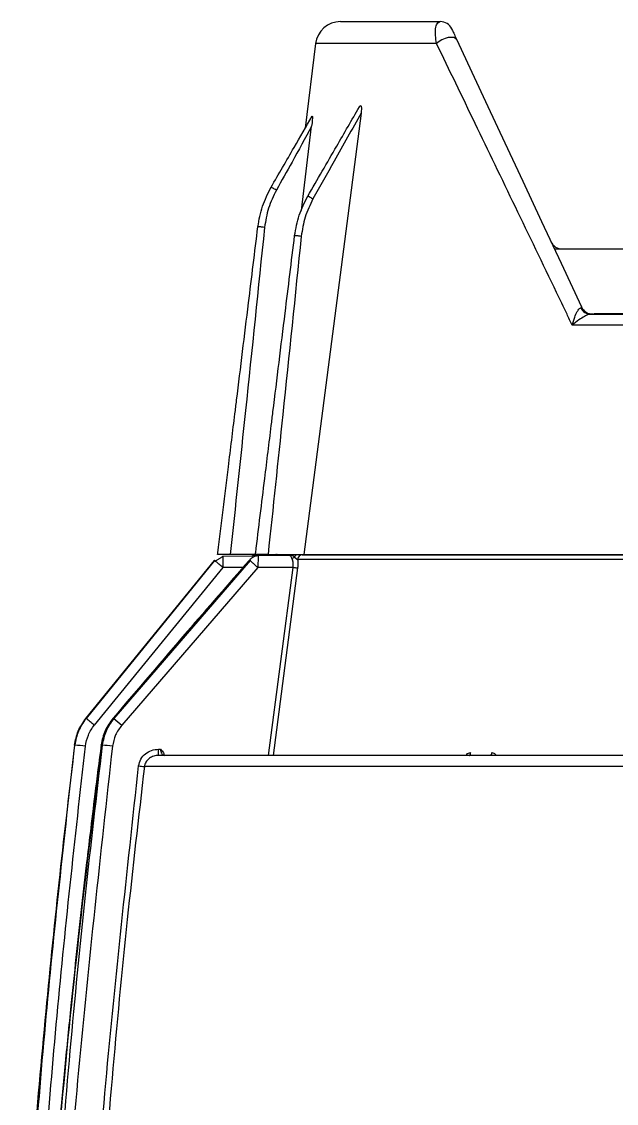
# Model space of a CAD drawing. Extents: x 2 to 136, y 1 to 99.
# Drawn here: x 53.78 to 56.63, y 93.64 to 98.81 of the extents above; entities that cross this region are included whole.
import ezdxf

# ---------------------------------------------------------------- set-up
doc = ezdxf.new("R2010")
doc.units = 0
doc.header["$MEASUREMENT"] = 0
doc.layers.add('OBJECT', color=7, linetype='CONTINUOUS')

msp = doc.modelspace()

# ---------------------------------------------------------------- linework, layer by layer
at = {"layer": 'OBJECT'}
for p, q in [((55.3056, 98.8149), (55.7831, 98.8149)), ((55.1865, 98.7095), (55.1369, 98.3052)), ((55.7653, 98.7095), (55.1865, 98.7095)), ((55.4039, 98.3769), (55.1302, 96.2649)), ((55.1185, 97.9116), (55.1674, 98.3139)), ((56.3287, 97.7269), (56.9214, 97.7269)), ((56.5025, 97.4149), (57.8803, 97.4149)), ((56.5182, 97.4184), (56.9878, 97.4184)), ((57.8996, 97.3622), (56.4146, 97.3622)), ((54.7178, 96.2649), (54.7186, 96.2718)), ((54.8827, 96.2574), (54.7426, 96.255)), ((54.8951, 96.2649), (54.7781, 96.2649)), ((54.8903, 96.2592), (54.8819, 96.2574)), ((54.9089, 96.2625), (54.8901, 96.2591)), ((55.0632, 96.2606), (54.9067, 96.2578)), ((54.929, 96.2632), (54.9522, 96.2632)), ((54.9589, 96.2649), (55.1302, 96.2649)), ((55.085, 96.2522), (55.1003, 96.2412)), ((56.9862, 96.2412), (55.1003, 96.2412)), ((55.1302, 96.2649), (57.0063, 96.2649)), ((54.0874, 95.4802), (54.7032, 96.2352)), ((54.7033, 96.2352), (54.088, 95.4802)), ((54.7428, 96.203), (54.1277, 95.448)), ((54.87, 96.2352), (54.2184, 95.4802)), ((54.8728, 96.2353), (54.2209, 95.4802)), ((54.9097, 96.2031), (54.2588, 95.4479)), ((54.8391, 96.2031), (54.7428, 96.203)), ((54.9097, 96.2031), (54.9096, 96.2032)), ((55.0783, 96.2032), (54.9097, 96.2031)), ((54.9614, 95.3032), (55.0783, 96.2032)), ((55.1002, 96.2005), (54.9839, 95.3032)), ((54.0874, 95.4802), (54.088, 95.4802)), ((54.2209, 95.4802), (54.2184, 95.4802)), ((54.2209, 95.4802), (54.2588, 95.4479)), ((54.0332, 95.3524), (54.034, 95.3524)), ((54.1655, 95.3524), (54.1625, 95.3524)), ((54.4352, 95.3328), (54.4443, 95.3328)), ((56.997, 95.2502), (54.3673, 95.2502))]:
    msp.add_line(p, q, dxfattribs=at)
at = {"layer": 'OBJECT', "flags": 128}
for points in [[(55.8621, 98.7275), (55.8565, 98.7341), (55.8473, 98.7382), (55.8352, 98.7396), (55.8209, 98.7382), (55.8057, 98.7341), (55.7906, 98.7276), (55.7768, 98.7192), (55.7653, 98.7095)], [(55.8621, 98.7275), (55.934, 98.5733), (56.0107, 98.4089), (56.0919, 98.2348), (56.1774, 98.0513), (56.2671, 97.859), (56.3607, 97.6582), (56.458, 97.4495)], [(54.7032, 96.2352), (54.7032, 96.2352), (54.7033, 96.2351)], [(54.8684, 96.2367), (54.8684, 96.2367), (54.87, 96.2352)], [(54.0874, 95.4802), (54.0877, 95.48), (54.0878, 95.48)], [(54.2184, 95.4802), (54.2173, 95.4811), (54.2174, 95.4811)], [(54.0332, 95.3524), (54.0333, 95.3526), (54.0335, 95.3526)], [(54.1625, 95.3524), (54.1603, 95.3529), (54.1603, 95.353)], [(55.9206, 95.3032), (55.922, 95.3034), (55.9233, 95.3042), (55.9246, 95.3053), (55.9257, 95.3069), (55.9267, 95.3089), (55.9275, 95.3112), (55.928, 95.3137), (55.9283, 95.3164)], [(56.0288, 95.3164), (56.0286, 95.3137), (56.0281, 95.3112), (56.0274, 95.3089), (56.0265, 95.3069), (56.0254, 95.3053), (56.0242, 95.3042), (56.023, 95.3034), (56.0217, 95.3032)]]:
    msp.add_lwpolyline(points, dxfattribs=at)
at = {"layer": 'OBJECT'}
for centre, radius, start, end in [((55.3056, 98.6949), 0.12, 90, 173), ((55.7831, 98.7549), 0.06, 25, 90), ((56.3669, 97.7869), 0.06, 205, 270), ((56.5036, 97.4688), 0.054, 205.4348, 268.8019), ((56.5124, 97.4749), 0.06, 205, 270), ((54.8985, 96.2382), 0.025, 90, 129.6955), ((54.9146, 96.2437), 0.0196, 102.7689, 138.1546), ((54.911, 96.2384), 0.0247, 90.0029, 113.5405), ((54.929, 96.2387), 0.0245, 90.0492, 128.106), ((54.9961, 96.2499), 0.015, 40.4665, 89.9984), ((54.9964, 96.25), 0.0148, 40.1926, 89.9406), ((54.9961, 96.2499), 0.015, 40.471, 88.3652), ((55.004, 96.2501), 0.0148, 40.7186, 89.9212), ((55.0614, 96.2412), 0.0219, 90.1166, 119.4185), ((55.067, 96.2382), 0.025, 90.0061, 112.4325), ((55.0663, 96.2798), 0.0333, 280.7988, 304.0997), ((55.0998, 96.2479), 0.0154, 97.1656, 163.7125), ((55.1238, 96.2397), 0.0235, 92.6255, 176.2402), ((50.7209, 91.2912), 6.3484, 50.68889, 51.14878), ((50.3182, 90.7842), 6.0219, 50.75757, 51.24324), ((53.9517, 94.3119), 1.0437, 82.6654, 85.4775), ((53.9819, 93.4891), 1.8723, 82.871, 84.3733), ((54.0134, 95.3254), 0.4219, 356.9768, 0.9943), ((54.4787, 96.3784), 1.1338, 262.9623, 264.3612)]:
    msp.add_arc(centre, radius, start, end, dxfattribs=at)
for points, knots in [([(55.7653, 98.7095), (55.7631, 98.7229), (55.7588, 98.75), (55.7598, 98.783), (55.7666, 98.809), (55.7774, 98.8128), (55.7831, 98.8149)], [0, 0, 0, 0, 0.223098, 0.450964, 0.711814, 1, 1, 1, 1]), ([(55.8375, 98.7802), (55.8382, 98.7787), (55.8397, 98.7756), (55.8484, 98.7568), (55.8579, 98.7365), (55.8621, 98.7275)], [0, 0, 0, 0, 0.351629, 0.714776, 1, 1, 1, 1]), ([(56.4146, 97.3622), (56.4061, 97.3797), (56.381, 97.432), (56.2896, 97.6222), (56.1416, 97.9295), (55.9482, 98.3308), (55.8263, 98.5833), (55.7653, 98.7095)], [0, 0, 0, 0, 0.037504, 0.111461, 0.407416, 0.703808, 1, 1, 1, 1]), ([(55.1492, 97.9797), (55.1952, 98.0594), (55.2774, 98.2018), (55.3596, 98.3442), (55.3958, 98.4068)], [0, 0, 0, 0, 0.559998, 1, 1, 1, 1]), ([(55.4039, 98.3769), (55.3611, 98.3001), (55.2847, 98.163), (55.2074, 98.0263), (55.1734, 97.9662)], [0, 0, 0, 0, 0.560013, 1, 1, 1, 1]), ([(55.3958, 98.4068), (55.3967, 98.4082), (55.3981, 98.4105), (55.4002, 98.4125), (55.4019, 98.413), (55.4031, 98.4124), (55.4042, 98.4106), (55.4053, 98.4067), (55.406, 98.3954), (55.4048, 98.3848), (55.4039, 98.3769)], [0, 0, 0, 0, 0.113357, 0.188715, 0.241995, 0.295661, 0.342487, 0.417956, 0.560436, 1, 1, 1, 1]), ([(54.9736, 98.0224), (55.0102, 98.0858), (55.0756, 98.199), (55.1409, 98.3122), (55.1697, 98.362)], [0, 0, 0, 0, 0.560003, 1, 1, 1, 1]), ([(55.1674, 98.3139), (55.1363, 98.2567), (55.0806, 98.1546), (55.0237, 98.0531), (54.9987, 98.0084)], [0, 0, 0, 0, 0.560034, 1, 1, 1, 1]), ([(55.1697, 98.362), (55.1699, 98.3623), (55.1703, 98.3628), (55.1707, 98.3621), (55.171, 98.3599), (55.1711, 98.3545), (55.1703, 98.3392), (55.1687, 98.3246), (55.1674, 98.3139)], [0, 0, 0, 0, 0.0523822, 0.1049407, 0.1663872, 0.2631577, 0.4574225, 1, 1, 1, 1]), ([(54.9104, 97.8333), (54.9161, 97.8664), (54.9277, 97.9327), (54.9583, 97.9925), (54.9736, 98.0224)], [0, 0, 0, 0, 0.499957, 1, 1, 1, 1]), ([(54.9987, 98.0084), (54.9848, 97.9801), (54.957, 97.9234), (54.9471, 97.8611), (54.9421, 97.83)], [0, 0, 0, 0, 0.5007266, 1, 1, 1, 1]), ([(54.9987, 98.0084), (54.9956, 98.0102), (54.9908, 98.013), (54.9849, 98.0163), (54.9809, 98.0186), (54.9777, 98.0203), (54.9745, 98.022), (54.974, 98.0223), (54.9736, 98.0224)], [0, 0, 0, 0, 0.239579, 0.368437, 0.5, 0.631566, 0.760425, 1, 1, 1, 1]), ([(55.0859, 97.7906), (55.0917, 97.8238), (55.1033, 97.89), (55.1339, 97.9498), (55.1492, 97.9797)], [0, 0, 0, 0, 0.499959, 1, 1, 1, 1]), ([(55.1734, 97.9662), (55.1596, 97.9377), (55.132, 97.8809), (55.1225, 97.8185), (55.1177, 97.7873)], [0, 0, 0, 0, 0.501102, 1, 1, 1, 1]), ([(55.1734, 97.9662), (55.1704, 97.9679), (55.1657, 97.9706), (55.1601, 97.9738), (55.1563, 97.976), (55.1531, 97.9777), (55.1501, 97.9794), (55.1495, 97.9796), (55.1492, 97.9797)], [0, 0, 0, 0, 0.239573, 0.368438, 0.5, 0.631561, 0.760421, 1, 1, 1, 1]), ([(54.9421, 97.83), (54.9119, 97.5378), (54.8579, 97.016), (54.8025, 96.4944), (54.7781, 96.2649)], [0, 0, 0, 0, 0.560008, 1, 1, 1, 1]), ([(54.8085, 97.004), (54.8275, 97.1588), (54.8615, 97.4353), (54.8954, 97.7117), (54.9104, 97.8333)], [0, 0, 0, 0, 0.560059, 1, 1, 1, 1]), ([(54.9421, 97.83), (54.9381, 97.8305), (54.932, 97.8312), (54.9246, 97.8321), (54.9195, 97.8326), (54.9154, 97.833), (54.9115, 97.8334), (54.9108, 97.8334), (54.9104, 97.8333)], [0, 0, 0, 0, 0.239486, 0.36838, 0.499997, 0.631619, 0.760514, 1, 1, 1, 1]), ([(55.1177, 97.7873), (55.0885, 97.5031), (55.0362, 96.9955), (54.9825, 96.4881), (54.9589, 96.2649)], [0, 0, 0, 0, 0.560008, 1, 1, 1, 1]), ([(54.9825, 96.9481), (55.0018, 97.1054), (55.0363, 97.3862), (55.0708, 97.6671), (55.0859, 97.7906)], [0, 0, 0, 0, 0.560063, 1, 1, 1, 1]), ([(55.1177, 97.7873), (55.1137, 97.7878), (55.1076, 97.7885), (55.1002, 97.7894), (55.0951, 97.7899), (55.091, 97.7903), (55.087, 97.7907), (55.0864, 97.7907), (55.0859, 97.7906)], [0, 0, 0, 0, 0.239487, 0.368379, 0.5, 0.631622, 0.760513, 1, 1, 1, 1]), ([(56.4146, 97.3622), (56.4146, 97.3623), (56.4178, 97.3754), (56.4249, 97.3988), (56.4352, 97.4223), (56.4431, 97.4355), (56.4489, 97.443), (56.453, 97.4448), (56.4549, 97.4456)], [0, 0, 0, 0, 0.0039787, 0.3545043, 0.6418804, 0.732153, 0.8751845, 1, 1, 1, 1]), ([(56.4549, 97.4456), (56.4549, 97.4456), (56.4572, 97.446), (56.4588, 97.4473), (56.4582, 97.449), (56.458, 97.4495)], [0, 0, 0, 0, 0.000406, 0.730049, 1, 1, 1, 1]), ([(56.5025, 97.4149), (56.4997, 97.4145), (56.4939, 97.4138), (56.4833, 97.4094), (56.4674, 97.4013), (56.4441, 97.3863), (56.4246, 97.3709), (56.4147, 97.3623), (56.4146, 97.3622)], [0, 0, 0, 0, 0.125199, 0.269787, 0.35945, 0.646929, 0.996074, 1, 1, 1, 1]), ([(56.5124, 97.4149), (56.5123, 97.4149), (56.5119, 97.4149), (56.5065, 97.4149), (56.5025, 97.4149)], [0, 0, 0, 0, 0.2596458, 1, 1, 1, 1]), ([(54.7186, 96.2718), (54.7187, 96.2723), (54.7356, 96.4099), (54.7629, 96.6321), (54.7927, 96.875), (54.8058, 96.9815), (54.8084, 97.0034), (54.8085, 97.004)], [0, 0, 0, 0, 0.002274, 0.563506, 0.91051, 0.997261, 1, 1, 1, 1]), ([(54.8994, 96.2718), (54.8995, 96.2723), (54.9141, 96.3912), (54.9392, 96.5948), (54.9667, 96.8191), (54.9797, 96.9256), (54.9824, 96.9474), (54.9825, 96.9481)], [0, 0, 0, 0, 0.002464, 0.527441, 0.903158, 0.997088, 1, 1, 1, 1]), ([(54.7431, 96.255), (54.7418, 96.2547), (54.7394, 96.2543), (54.7351, 96.2512), (54.7305, 96.2475), (54.7254, 96.2437), (54.7199, 96.2401), (54.7144, 96.2371), (54.7092, 96.2348), (54.7066, 96.2339), (54.7053, 96.2335)], [0, 0, 0, 0, 0.183553, 0.338833, 0.468754, 0.58079, 0.682219, 0.782217, 0.887012, 1, 1, 1, 1]), ([(54.7781, 96.2649), (54.7713, 96.2649), (54.7576, 96.2649), (54.7394, 96.2649), (54.7258, 96.2649), (54.7187, 96.2649), (54.718, 96.2649), (54.7178, 96.2649)], [0, 0, 0, 0, 0.217202, 0.434334, 0.650167, 0.86439, 1, 1, 1, 1]), ([(54.7431, 96.255), (54.7431, 96.2544), (54.7431, 96.2533), (54.743, 96.245), (54.743, 96.2353), (54.7429, 96.2259), (54.7429, 96.215), (54.7428, 96.2071), (54.7428, 96.203)], [0, 0, 0, 0, 0.21067, 0.447315, 0.575812, 0.710764, 0.85216, 1, 1, 1, 1]), ([(54.9113, 96.2579), (54.9082, 96.2577), (54.9026, 96.2573), (54.8931, 96.2546), (54.8869, 96.2518), (54.8816, 96.2486), (54.8782, 96.2461), (54.8733, 96.242), (54.8702, 96.2386), (54.8684, 96.2367)], [0, 0, 0, 0, 0.196681, 0.357944, 0.575563, 0.606715, 0.727756, 0.845339, 1, 1, 1, 1]), ([(54.8986, 96.2649), (54.8988, 96.2662), (54.899, 96.2685), (54.8993, 96.2708), (54.8994, 96.2718)], [0, 0, 0, 0, 0.559993, 1, 1, 1, 1]), ([(54.9589, 96.2649), (54.9521, 96.2649), (54.9384, 96.2649), (54.9202, 96.2649), (54.9066, 96.2649), (54.8996, 96.2649), (54.8989, 96.2649), (54.8986, 96.2649)], [0, 0, 0, 0, 0.217203, 0.434333, 0.650165, 0.864389, 1, 1, 1, 1]), ([(54.911, 96.2579), (54.9112, 96.2571), (54.9114, 96.2555), (54.9112, 96.2431), (54.9107, 96.2284), (54.9101, 96.2148), (54.9097, 96.2071), (54.9096, 96.2032)], [0, 0, 0, 0, 0.250886, 0.499859, 0.733623, 0.862855, 1, 1, 1, 1]), ([(55.0027, 96.2637), (55.0026, 96.2637), (55.001, 96.2646), (54.9991, 96.2647), (54.9974, 96.2648)], [0, 0, 0, 0, 0.088872, 1, 1, 1, 1]), ([(55.0593, 96.262), (55.0583, 96.2616), (55.0571, 96.2612), (55.056, 96.2606), (55.0558, 96.2604)], [0, 0, 0, 0, 0.786284, 1, 1, 1, 1]), ([(55.0615, 96.2605), (55.0637, 96.2612), (55.0669, 96.2622), (55.0691, 96.2614), (55.0698, 96.2611)], [0, 0, 0, 0, 0.669227, 1, 1, 1, 1]), ([(55.0725, 96.2471), (55.0715, 96.2491), (55.0694, 96.2531), (55.0687, 96.2567), (55.0681, 96.2588), (55.0672, 96.2603), (55.0648, 96.2605), (55.0632, 96.2606)], [0, 0, 0, 0, 0.249992, 0.497598, 0.621224, 0.745568, 1, 1, 1, 1]), ([(55.0698, 96.2611), (55.0731, 96.2611), (55.0781, 96.261), (55.0832, 96.2545), (55.085, 96.2522)], [0, 0, 0, 0, 0.644155, 1, 1, 1, 1]), ([(55.0783, 96.2032), (55.0789, 96.2074), (55.0801, 96.2159), (55.0793, 96.2279), (55.0769, 96.2387), (55.074, 96.2442), (55.0725, 96.2471)], [0, 0, 0, 0, 0.250429, 0.499844, 0.740767, 1, 1, 1, 1]), ([(55.1003, 96.2412), (55.101, 96.2348), (55.1023, 96.222), (55.1009, 96.2077), (55.1002, 96.2005)], [0, 0, 0, 0, 0.498431, 1, 1, 1, 1]), ([(55.1227, 96.2632), (55.1673, 96.2632), (55.2576, 96.2632), (55.435, 96.2632), (55.6428, 96.2632), (55.88, 96.2632), (56.1399, 96.2632), (56.4157, 96.2632), (56.6997, 96.2632), (56.893, 96.2632), (56.9885, 96.2632)], [0, 0, 0, 0, 0.12133, 0.245753, 0.372325, 0.5, 0.627675, 0.754248, 0.87867, 1, 1, 1, 1]), ([(54.8684, 96.2367), (54.7695, 96.1233), (54.5511, 95.8726), (54.3354, 95.6196), (54.2174, 95.4811)], [0, 0, 0, 0, 0.45251, 1, 1, 1, 1]), ([(54.7032, 96.2352), (54.7032, 96.2352), (54.7033, 96.2353), (54.7034, 96.2354), (54.7034, 96.2355), (54.7035, 96.2355), (54.7035, 96.2355), (54.7035, 96.2355), (54.7035, 96.2355), (54.7035, 96.2355), (54.7035, 96.2355), (54.7034, 96.2354), (54.7034, 96.2353), (54.7033, 96.2352), (54.7033, 96.2352)], [0, 0, 0, 0, 0.14846, 0.270216, 0.325866, 0.380992, 0.499258, 0.560332, 0.615032, 0.666467, 0.718978, 0.77612, 0.84064, 1, 1, 1, 1]), ([(54.8728, 96.2353), (54.8731, 96.2357), (54.8736, 96.2363), (54.8741, 96.2371), (54.8744, 96.2376), (54.8746, 96.238), (54.8745, 96.2383), (54.8743, 96.2385), (54.8739, 96.2384), (54.8732, 96.2381), (54.8722, 96.2373), (54.8711, 96.2364), (54.8704, 96.2356), (54.87, 96.2352)], [0, 0, 0, 0, 0.13574, 0.194591, 0.250843, 0.311563, 0.37511, 0.438068, 0.500883, 0.619799, 0.750938, 0.873701, 1, 1, 1, 1]), ([(54.9096, 96.2032), (54.9047, 96.2074), (54.8954, 96.2156), (54.8841, 96.2255), (54.8765, 96.2321), (54.8739, 96.2343), (54.8728, 96.2353)], [0, 0, 0, 0, 0.295101, 0.569756, 0.806961, 1, 1, 1, 1]), ([(55.0783, 96.2032), (55.0805, 96.2029), (55.0851, 96.2023), (55.0914, 96.2015), (55.0967, 96.2009), (55.099, 96.2006), (55.1002, 96.2005)], [0, 0, 0, 0, 0.245159, 0.499986, 0.754817, 1, 1, 1, 1]), ([(54.0332, 95.3524), (54.0376, 95.3751), (54.0465, 95.4215), (54.0736, 95.4603), (54.0874, 95.4802)], [0, 0, 0, 0, 0.488529, 1, 1, 1, 1]), ([(54.088, 95.4802), (54.0744, 95.4607), (54.0473, 95.4219), (54.0384, 95.3755), (54.034, 95.3524)], [0, 0, 0, 0, 0.503406, 1, 1, 1, 1]), ([(54.2174, 95.4811), (54.2032, 95.4618), (54.1748, 95.4232), (54.1651, 95.3764), (54.1603, 95.353)], [0, 0, 0, 0, 0.500101, 1, 1, 1, 1]), ([(54.2184, 95.4802), (54.2042, 95.4605), (54.1765, 95.4219), (54.1671, 95.3753), (54.1625, 95.3524)], [0, 0, 0, 0, 0.509049, 1, 1, 1, 1]), ([(54.2209, 95.4802), (54.2069, 95.4606), (54.1792, 95.422), (54.17, 95.3754), (54.1655, 95.3524)], [0, 0, 0, 0, 0.506803, 1, 1, 1, 1]), ([(54.0849, 95.3471), (54.0885, 95.3655), (54.0956, 95.4022), (54.117, 95.4328), (54.1277, 95.448)], [0, 0, 0, 0, 0.50155, 1, 1, 1, 1]), ([(54.2588, 95.4479), (54.2477, 95.4327), (54.2254, 95.4024), (54.218, 95.3655), (54.2143, 95.3469)], [0, 0, 0, 0, 0.498689, 1, 1, 1, 1]), ([(54.0332, 95.3524), (54.009, 95.1462), (53.959, 94.7216), (53.8928, 94.0652), (53.8308, 93.3713), (53.7972, 92.8958), (53.7799, 92.6519)], [0, 0, 0, 0, 0.22962, 0.472827, 0.72962, 1, 1, 1, 1]), ([(53.7887, 92.6519), (53.8207, 93.1059), (53.8843, 94.0077), (53.9843, 94.9062), (54.034, 95.3524)], [0, 0, 0, 0, 0.50338, 1, 1, 1, 1]), ([(53.842, 92.6816), (53.8736, 93.1266), (53.9368, 94.0167), (54.0356, 94.9036), (54.0849, 95.3471)], [0, 0, 0, 0, 0.499931, 1, 1, 1, 1]), ([(54.1655, 95.3524), (54.1376, 95.1132), (54.0808, 94.6265), (54.0087, 93.8827), (53.947, 93.1328), (53.8979, 92.382), (53.8654, 91.7709), (53.8534, 91.405), (53.8496, 91.2882)], [0, 0, 0, 0, 0.177189, 0.360441, 0.549759, 0.730707, 0.913979, 1, 1, 1, 1]), ([(54.1603, 95.353), (54.1502, 95.2744), (54.1321, 95.1333), (54.1093, 94.9459), (54.0919, 94.7999), (54.0778, 94.6785), (54.0519, 94.4502), (54.0209, 94.1612), (53.9869, 93.8197), (53.9666, 93.602), (53.9523, 93.442), (53.9417, 93.3213), (53.9288, 93.168), (53.9137, 92.9819), (53.9034, 92.8469), (53.8979, 92.7739)], [0, 0, 0, 0, 0.091692, 0.164516, 0.21848, 0.261782, 0.305976, 0.484374, 0.598107, 0.703048, 0.737316, 0.783986, 0.843321, 0.915325, 1, 1, 1, 1]), ([(54.1625, 95.3524), (54.1289, 95.0823), (54.0597, 94.5262), (53.9713, 93.6665), (53.924, 93.0764), (53.8997, 92.7735)], [0, 0, 0, 0, 0.315, 0.648332, 1, 1, 1, 1]), ([(54.2143, 95.3469), (54.1572, 94.8306), (54.0429, 93.7973), (53.943, 92.4431), (53.9143, 91.6057), (53.9034, 91.2882)], [0, 0, 0, 0, 0.382702, 0.765908, 1, 1, 1, 1]), ([(54.3398, 95.2532), (54.3425, 95.2643), (54.3478, 95.2865), (54.3711, 95.3124), (54.4012, 95.3295), (54.4238, 95.3317), (54.4352, 95.3328)], [0, 0, 0, 0, 0.2497037, 0.4994833, 0.7493642, 1, 1, 1, 1]), ([(54.4443, 95.3328), (54.4493, 95.3272), (54.4557, 95.32), (54.4607, 95.3118), (54.4618, 95.3099)], [0, 0, 0, 0, 0.771317, 1, 1, 1, 1]), ([(54.4443, 95.3328), (54.4445, 95.3308), (54.4447, 95.3268), (54.446, 95.321), (54.4478, 95.3156), (54.4509, 95.3096), (54.4558, 95.3043), (54.4599, 95.3036), (54.462, 95.3032)], [0, 0, 0, 0, 0.115727, 0.237004, 0.365059, 0.500934, 0.749863, 1, 1, 1, 1]), ([(54.4619, 95.3058), (54.4622, 95.3063), (54.4626, 95.307), (54.4622, 95.3092), (54.4621, 95.31)], [0, 0, 0, 0, 0.63985, 1, 1, 1, 1]), ([(55.9071, 95.3032), (55.908, 95.3048), (55.9108, 95.3096), (55.9184, 95.3149), (55.925, 95.3159), (55.9283, 95.3164)], [0, 0, 0, 0, 0.195051, 0.596529, 1, 1, 1, 1]), ([(56.0288, 95.3164), (56.0322, 95.3159), (56.0388, 95.315), (56.0461, 95.3097), (56.0484, 95.3048), (56.0492, 95.3032)], [0, 0, 0, 0, 0.402367, 0.804441, 1, 1, 1, 1]), ([(54.4347, 95.3032), (54.4269, 95.3025), (54.4114, 95.3012), (54.3934, 95.2919), (54.3815, 95.2813), (54.3744, 95.2716), (54.3694, 95.2611), (54.368, 95.2538), (54.3673, 95.2502)], [0, 0, 0, 0, 0.250259, 0.499689, 0.634038, 0.76157, 0.883198, 1, 1, 1, 1]), ([(56.9942, 95.3032), (56.9042, 95.3032), (56.7227, 95.3032), (56.453, 95.3032), (56.185, 95.3032), (55.9227, 95.3032), (55.6696, 95.3032), (55.4302, 95.3032), (55.2077, 95.3032), (55.0049, 95.3032), (54.8247, 95.3032), (54.6691, 95.3032), (54.5366, 95.3032), (54.4685, 95.3032), (54.4347, 95.3032)], [0, 0, 0, 0, 0.0803207, 0.16194, 0.244772, 0.3293776, 0.4144874, 0.5, 0.5855181, 0.670628, 0.755228, 0.8380655, 0.919682, 1, 1, 1, 1]), ([(54.0386, 91.2882), (54.049, 91.5953), (54.0767, 92.4119), (54.1734, 93.7348), (54.2844, 94.7474), (54.3398, 95.2532)], [0, 0, 0, 0, 0.23178, 0.616222, 1, 1, 1, 1]), ([(54.3673, 95.2502), (54.3392, 95.0061), (54.2819, 94.5092), (54.2098, 93.7489), (54.1486, 92.9821), (54.1011, 92.2145), (54.0725, 91.6538), (54.0633, 91.3438), (54.0617, 91.2882)], [0, 0, 0, 0, 0.185391, 0.377506, 0.576351, 0.765931, 0.957987, 1, 1, 1, 1])]:
    msp.add_open_spline(points, degree=3, knots=knots, dxfattribs=at)

doc.saveas('drawing.dxf')
